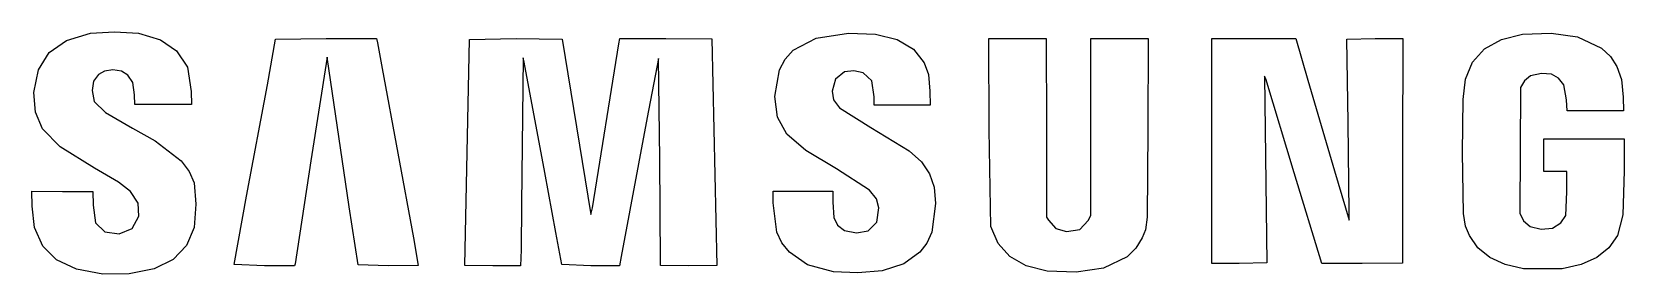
# Model space of a CAD drawing. Extents: x 32 to 82, y 207.8 to 215.5.
import ezdxf

# ---------------------------------------------------------------- set-up
doc = ezdxf.new("R2010")
doc.units = 0
doc.layers.get('0').update_dxf_attribs({"linetype": 'CONTINUOUS'})

msp = doc.modelspace()

# ---------------------------------------------------------------- linework, layer by layer
at = {"color": 7}
for points in [[(34.227654, 207.847415), (33.398722, 208.003501), (32.772394, 208.294797), (32.335823, 208.730085), (32.076159, 209.318149), (32.00976, 209.987106), (31.995931, 210.456089), (32.95556, 210.449541), (33.915186, 210.442993), (33.920238, 210.018901), (33.995792, 209.45648), (34.289191, 209.180974), (34.739549, 209.11533), (35.150059, 209.282498), (35.35244, 209.667876), (35.337978, 210.080969), (35.095742, 210.441901), (34.718625, 210.73925), (33.965176, 211.17926), (32.888742, 211.849682), (32.328764, 212.421233), (32.109001, 212.937162), (32.060027, 213.56285), (32.200287, 214.273933), (32.53702, 214.813353), (33.080298, 215.191614), (33.840194, 215.41922), (34.589009, 215.46601), (35.339982, 215.419785), (36.039109, 215.214948), (36.542585, 214.869429), (36.879604, 214.355298), (36.994863, 213.586317), (37.009934, 213.180123), (36.121738, 213.180123), (35.233545, 213.180123), (35.222708, 213.486331), (35.171026, 213.877758), (35.009802, 214.108225), (34.807976, 214.230876), (34.540097, 214.266069), (34.278591, 214.233242), (34.086543, 214.123462), (33.932018, 213.917209), (33.890368, 213.617562), (33.957545, 213.27802), (34.305895, 212.932506), (35.159199, 212.433682), (35.871599, 212.038351), (36.683475, 211.405462), (36.936091, 211.07148), (37.093745, 210.717971), (37.143855, 210.045564), (37.09392, 209.318166), (36.856244, 208.746057), (36.437165, 208.311713), (35.837018, 208.015377), (35.056137, 207.857288), (34.227651, 207.847438), (34.227654, 207.847415)], [(38.352075, 208.153926), (38.740887, 210.297372), (39.390797, 213.800323), (39.651892, 215.231373), (41.237397, 215.254826), (42.822901, 215.254826), (42.84943, 215.123595), (42.999606, 214.317459), (43.983309, 208.986363), (44.12983, 208.117734), (43.183943, 208.105824), (42.239065, 208.137071), (41.963823, 209.968064), (41.266849, 214.667403), (40.751983, 211.40536), (40.262246, 208.174565), (40.247824, 208.105824), (39.299944, 208.105824), (38.352064, 208.153923), (38.352075, 208.153926)], [(45.592503, 208.124575), (45.739775, 215.223578), (47.200047, 215.254823), (48.649887, 215.236084), (49.552981, 209.724887), (49.596909, 209.930579), (50.4289, 215.086105), (50.458381, 215.254832), (51.904175, 215.254832), (53.351986, 215.248594), (53.501361, 208.124267), (52.610992, 208.111765), (51.737695, 208.11834), (51.734421, 208.218326), (51.712069, 211.474118), (51.6765, 214.629924), (51.314564, 212.773935), (50.499848, 208.399549), (50.444677, 208.105841), (49.549338, 208.105841), (48.641158, 208.149585), (48.450356, 209.155693), (48.100446, 211.04293), (47.454467, 214.512347), (47.420423, 214.643634), (47.375741, 210.04519), (47.359288, 208.61202), (47.342891, 208.105841), (46.473457, 208.105841), (45.59252, 208.12458), (45.592503, 208.124575)], [(57.166868, 207.918459), (56.357353, 208.14117), (55.787019, 208.540804), (55.544649, 208.837529), (55.387014, 209.168551), (55.275192, 210.086789), (55.274628, 210.45549), (56.211995, 210.45549), (57.149365, 210.45549), (57.149365, 210.106768), (57.176656, 209.630761), (57.290783, 209.390957), (57.511809, 209.218163), (57.886755, 209.143174), (58.257942, 209.214971), (58.525633, 209.48779), (58.593423, 209.929583), (58.515855, 210.21513), (58.297479, 210.487653), (57.261842, 211.156163), (56.299348, 211.734243), (55.70657, 212.24693), (55.407202, 212.784009), (55.324942, 213.435266), (55.469639, 214.275736), (55.650019, 214.609571), (55.902689, 214.88604), (56.625704, 215.26758), (57.640299, 215.421755), (58.486688, 215.387496), (59.167748, 215.220359), (59.679248, 214.921999), (60.016954, 214.494065), (60.147787, 214.129186), (60.192206, 213.598797), (60.205132, 213.155109), (59.327153, 213.155109), (58.449176, 213.155109), (58.449176, 213.426099), (58.372712, 213.920984), (58.101899, 214.175653), (57.81123, 214.240213), (57.515912, 214.207135), (57.232024, 213.980555), (57.124606, 213.597995), (57.172008, 213.32275), (57.352441, 213.075664), (58.336691, 212.454377), (59.542688, 211.725976), (59.929413, 211.378362), (60.186719, 211.007013), (60.329763, 210.581774), (60.3737, 210.072484), (60.251783, 209.167532), (60.09738, 208.820074), (59.878333, 208.535177), (59.375135, 208.176358), (58.69914, 207.951471), (57.93561, 207.890173), (57.166792, 207.918459), (57.166868, 207.918459)], [(63.876795, 207.945327), (63.214528, 208.111814), (62.70167, 208.398271), (62.334407, 208.807712), (62.108927, 209.343154), (62.055383, 212.386477), (62.04734, 215.254823), (62.947499, 215.254823), (63.847658, 215.254823), (63.854319, 212.448967), (63.860979, 209.643111), (63.914709, 209.542798), (64.145125, 209.28689), (64.485893, 209.186453), (64.905036, 209.256309), (65.170036, 209.532003), (65.248285, 209.688591), (65.248285, 212.471708), (65.248285, 215.254823), (66.148864, 215.254823), (67.049447, 215.254823), (67.041403, 212.386477), (67.015969, 209.639937), (66.964675, 209.239738), (66.861382, 208.993204), (66.661349, 208.665492), (66.391774, 208.395546), (65.648236, 208.032308), (64.791141, 207.915115), (63.876792, 207.945327), (63.876795, 207.945327)], [(69.047761, 211.717819), (69.047761, 215.254823), (70.366656, 215.254823), (71.685551, 215.254823), (72.067697, 213.948758), (72.904748, 211.092909), (73.359656, 209.543125), (73.365865, 209.780592), (73.325866, 212.617693), (73.289877, 215.236075), (74.173594, 215.254815), (75.04708, 215.254815), (75.040758, 211.724062), (75.034436, 208.193307), (73.770377, 208.186816), (72.506321, 208.180353), (71.635439, 211.036428), (70.740281, 213.987137), (70.704594, 214.070362), (70.745658, 210.705452), (70.77995, 208.199553), (69.90868, 208.180813), (69.047775, 208.180813), (69.047775, 211.717817), (69.047761, 211.717819)], [(78.839579, 208.019292), (78.260641, 208.150524), (77.778924, 208.37086), (77.401681, 208.675864), (77.136162, 209.061098), (77.018377, 209.356235), (76.954165, 209.758714), (76.922294, 211.667827), (76.938601, 213.333302), (77.012718, 213.980003), (77.236963, 214.513745), (77.613901, 214.9294), (78.13929, 215.22363), (78.80889, 215.393098), (79.703621, 215.424064), (80.532628, 215.312848), (81.289367, 214.950494), (81.567173, 214.686344), (81.769373, 214.373384), (81.915339, 213.965314), (81.963774, 213.411333), (81.977236, 212.980143), (81.09057, 212.980143), (80.203898, 212.980143), (80.188376, 213.323723), (80.103023, 213.803831), (79.937037, 214.010934), (79.715244, 214.131601), (79.396824, 214.151018), (79.058327, 214.078611), (78.867585, 213.92282), (78.741877, 213.710647), (78.722516, 209.762739), (78.834149, 209.522596), (79.046999, 209.344596), (79.385846, 209.260432), (79.748972, 209.294247), (80.009249, 209.464027), (80.165476, 209.695994), (80.196199, 210.439638), (80.196199, 211.080398), (79.833749, 211.080398), (79.4713, 211.080398), (79.4713, 211.592826), (79.4713, 212.105254), (80.733623, 212.105254), (81.995944, 212.105254), (81.995924, 211.099146), (81.957745, 209.71451), (81.782624, 209.068182), (81.515862, 208.676986), (81.136307, 208.370738), (80.64581, 208.150558), (80.04622, 208.017564), (78.839582, 208.019258), (78.839579, 208.019292)]]:
    msp.add_lwpolyline(points, dxfattribs=at)

doc.saveas('drawing.dxf')
